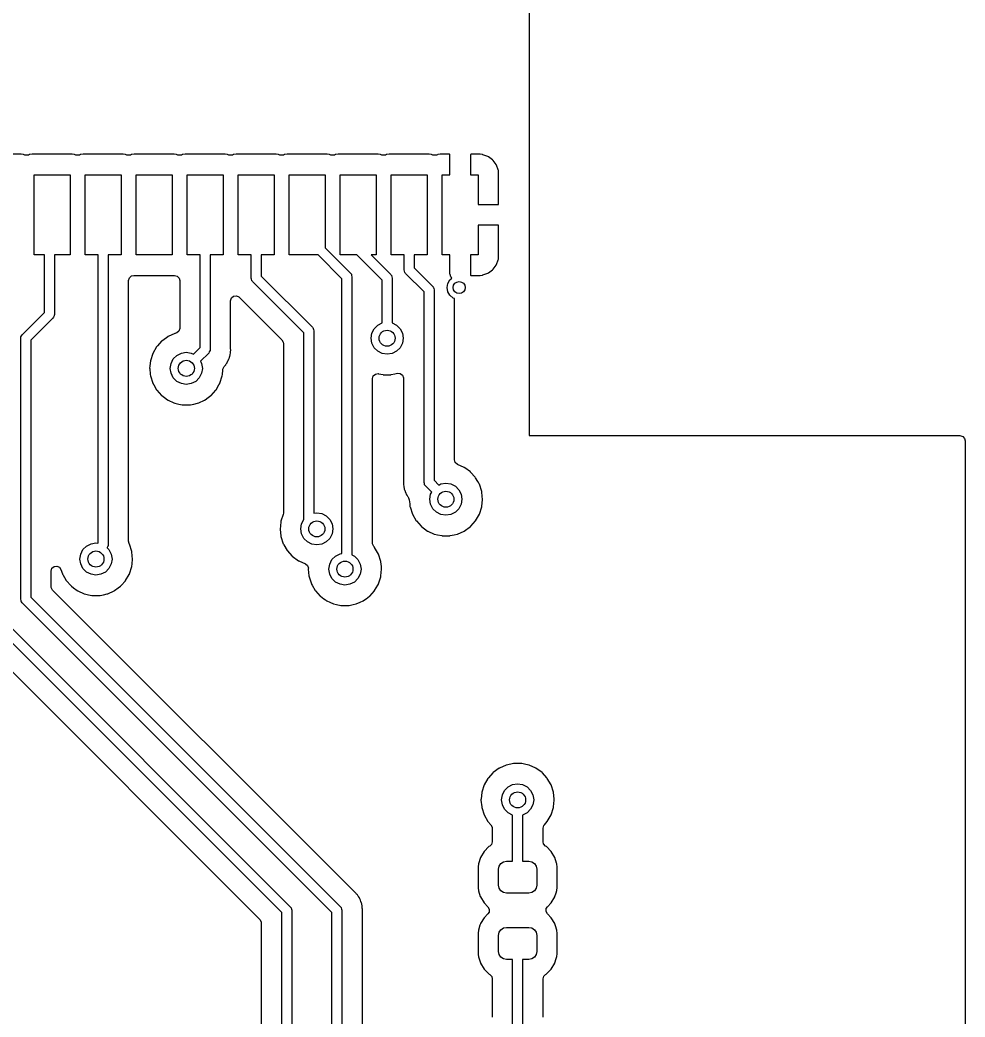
# Model space of a CAD drawing. Extents: x 1.82 to 8.48, y -4.98 to -0.82.
# Drawn here: x 7.553 to 8.48, y -4.061 to -3.084 of the extents above; entities that cross this region are included whole.
import ezdxf

# ---------------------------------------------------------------- set-up
doc = ezdxf.new("R2010")
doc.units = 0
doc.header["$MEASUREMENT"] = 0
doc.layers.add('BLACK', color=7, linetype='CONTINUOUS')

msp = doc.modelspace()

# ---------------------------------------------------------------- linework, layer by layer
at = {"layer": 'BLACK', "linetype": 'CONTINUOUS'}
for p, q in [((8.05252, -2.38882), (8.05252, -3.49118)), ((7.55461, -3.21526), (7.51539, -3.21526)), ((7.55706, -3.21552), (7.55461, -3.21526)), ((7.55826, -3.21597), (7.55706, -3.21552)), ((7.55895, -3.21618), (7.55826, -3.21597)), ((7.56174, -3.21597), (7.55895, -3.21618)), ((7.56294, -3.21552), (7.56174, -3.21597)), ((7.56539, -3.21526), (7.56294, -3.21552)), ((7.60461, -3.21526), (7.56539, -3.21526)), ((7.60706, -3.21552), (7.60461, -3.21526)), ((7.60826, -3.21597), (7.60706, -3.21552)), ((7.60895, -3.21618), (7.60826, -3.21597)), ((7.61174, -3.21597), (7.60895, -3.21618)), ((7.61294, -3.21552), (7.61174, -3.21597)), ((7.61539, -3.21526), (7.61294, -3.21552)), ((7.65461, -3.21526), (7.61539, -3.21526)), ((7.65706, -3.21552), (7.65461, -3.21526)), ((7.65826, -3.21597), (7.65706, -3.21552)), ((7.65895, -3.21618), (7.65826, -3.21597)), ((7.66174, -3.21597), (7.65895, -3.21618)), ((7.66294, -3.21552), (7.66174, -3.21597)), ((7.66539, -3.21526), (7.66294, -3.21552)), ((7.70461, -3.21526), (7.66539, -3.21526)), ((7.70706, -3.21552), (7.70461, -3.21526)), ((7.70826, -3.21597), (7.70706, -3.21552)), ((7.70895, -3.21618), (7.70826, -3.21597)), ((7.71174, -3.21597), (7.70895, -3.21618)), ((7.71294, -3.21552), (7.71174, -3.21597)), ((7.71539, -3.21526), (7.71294, -3.21552)), ((7.75461, -3.21526), (7.71539, -3.21526)), ((7.75706, -3.21552), (7.75461, -3.21526)), ((7.75826, -3.21597), (7.75706, -3.21552)), ((7.75895, -3.21618), (7.75826, -3.21597)), ((7.76174, -3.21597), (7.75895, -3.21618)), ((7.76294, -3.21552), (7.76174, -3.21597)), ((7.76539, -3.21526), (7.76294, -3.21552)), ((7.80461, -3.21526), (7.76539, -3.21526)), ((7.80706, -3.21552), (7.80461, -3.21526)), ((7.80826, -3.21597), (7.80706, -3.21552)), ((7.80895, -3.21618), (7.80826, -3.21597)), ((7.81174, -3.21597), (7.80895, -3.21618)), ((7.81294, -3.21552), (7.81174, -3.21597)), ((7.81539, -3.21526), (7.81294, -3.21552)), ((7.85461, -3.21526), (7.81539, -3.21526)), ((7.85706, -3.21552), (7.85461, -3.21526)), ((7.85826, -3.21597), (7.85706, -3.21552)), ((7.85895, -3.21618), (7.85826, -3.21597)), ((7.86174, -3.21597), (7.85895, -3.21618)), ((7.86294, -3.21552), (7.86174, -3.21597)), ((7.86539, -3.21526), (7.86294, -3.21552)), ((7.90461, -3.21526), (7.86539, -3.21526)), ((7.90706, -3.21552), (7.90461, -3.21526)), ((7.90826, -3.21597), (7.90706, -3.21552)), ((7.90895, -3.21618), (7.90826, -3.21597)), ((7.91174, -3.21597), (7.90895, -3.21618)), ((7.91294, -3.21552), (7.91174, -3.21597)), ((7.91539, -3.21526), (7.91294, -3.21552)), ((7.95461, -3.21526), (7.91539, -3.21526)), ((7.95706, -3.21552), (7.95461, -3.21526)), ((7.95829, -3.21598), (7.95706, -3.21552)), ((7.95898, -3.21619), (7.95829, -3.21598)), ((7.96177, -3.21598), (7.95898, -3.21619)), ((7.96265, -3.21565), (7.96177, -3.21598)), ((7.96325, -3.21551), (7.96265, -3.21565)), ((7.96526, -3.21529), (7.96325, -3.21551)), ((7.96552, -3.21528), (7.96526, -3.21529)), ((7.97447, -3.21528), (7.96552, -3.21528)), ((7.97477, -3.21534), (7.97447, -3.21528)), ((7.97482, -3.21539), (7.97477, -3.21534)), ((7.975, -3.21599), (7.97482, -3.21539)), ((7.975, -3.23528), (7.975, -3.21599)), ((7.99507, -3.21551), (7.995, -3.21581)), ((7.995, -3.21581), (7.995, -3.23528)), ((7.99511, -3.21545), (7.99507, -3.21551)), ((7.99571, -3.21528), (7.99511, -3.21545)), ((8.00448, -3.21528), (7.99571, -3.21528)), ((8.00474, -3.21529), (8.00448, -3.21528)), ((8.00675, -3.21551), (8.00474, -3.21529)), ((8.00735, -3.21565), (8.00675, -3.21551)), ((8.01209, -3.21743), (8.00735, -3.21565)), ((8.0127, -3.21776), (8.01209, -3.21743)), ((8.01672, -3.22078), (8.0127, -3.21776)), ((8.01722, -3.22127), (8.01672, -3.22078)), ((8.02023, -3.22529), (8.01722, -3.22127)), ((8.02056, -3.2259), (8.02023, -3.22529)), ((8.02234, -3.23065), (8.02056, -3.2259)), ((7.56728, -3.31402), (7.56728, -3.23528)), ((7.56728, -3.23528), (7.60272, -3.23528)), ((7.60272, -3.23528), (7.60272, -3.31402)), ((7.61728, -3.31402), (7.61728, -3.23528)), ((7.61728, -3.23528), (7.65272, -3.23528)), ((7.65272, -3.23528), (7.65272, -3.31402)), ((7.66728, -3.31402), (7.66728, -3.23528)), ((7.66728, -3.23528), (7.70272, -3.23528)), ((7.70272, -3.23528), (7.70272, -3.31402)), ((7.71728, -3.31402), (7.71728, -3.23528)), ((7.71728, -3.23528), (7.75272, -3.23528)), ((7.75272, -3.23528), (7.75272, -3.31402)), ((7.76728, -3.31402), (7.76728, -3.23528)), ((7.76728, -3.23528), (7.80272, -3.23528)), ((7.80272, -3.23528), (7.80272, -3.31402)), ((7.81728, -3.31402), (7.81728, -3.23528)), ((7.81728, -3.23528), (7.85272, -3.23528)), ((7.85272, -3.23528), (7.85272, -3.30706)), ((7.86728, -3.31402), (7.86728, -3.23528)), ((7.86728, -3.23528), (7.90272, -3.23528)), ((7.90272, -3.23528), (7.90272, -3.31402)), ((7.91728, -3.31402), (7.91728, -3.23528)), ((7.91728, -3.23528), (7.95272, -3.23528)), ((7.95272, -3.23528), (7.95272, -3.31402)), ((7.96728, -3.31402), (7.96728, -3.23528)), ((7.96728, -3.23528), (7.975, -3.23528)), ((7.995, -3.23528), (8.00272, -3.23528)), ((8.00272, -3.23528), (8.00272, -3.26465)), ((8.02248, -3.23125), (8.02234, -3.23065)), ((8.0227, -3.23325), (8.02248, -3.23125)), ((8.02272, -3.23352), (8.0227, -3.23325)), ((8.02272, -3.26411), (8.02272, -3.23352)), ((8.00272, -3.26465), (8.022, -3.26465)), ((8.022, -3.26465), (8.0226, -3.26447)), ((8.0226, -3.26447), (8.02265, -3.26441)), ((8.02265, -3.26441), (8.02272, -3.26411)), ((8.02218, -3.28465), (8.00272, -3.28465)), ((8.00272, -3.28465), (8.00272, -3.31402)), ((8.02249, -3.28471), (8.02218, -3.28465)), ((8.02254, -3.28476), (8.02249, -3.28471)), ((8.02272, -3.28536), (8.02254, -3.28476)), ((8.02272, -3.31577), (8.02272, -3.28536)), ((7.57736, -3.31402), (7.56728, -3.31402)), ((7.57736, -3.3704), (7.57736, -3.31402)), ((7.60272, -3.31402), (7.5872, -3.31402)), ((7.5872, -3.31402), (7.5872, -3.37244)), ((7.63008, -3.31402), (7.61728, -3.31402)), ((7.63008, -3.59631), (7.63008, -3.31402)), ((7.65272, -3.31402), (7.63992, -3.31402)), ((7.63992, -3.31402), (7.63992, -3.59835)), ((7.70272, -3.31402), (7.66728, -3.31402)), ((7.73008, -3.31402), (7.71728, -3.31402)), ((7.73008, -3.40469), (7.73008, -3.31402)), ((7.75272, -3.31402), (7.73992, -3.31402)), ((7.73992, -3.31402), (7.73992, -3.40673)), ((7.78008, -3.31402), (7.76728, -3.31402)), ((7.78008, -3.33671), (7.78008, -3.31402)), ((7.80272, -3.31402), (7.78992, -3.31402)), ((7.78992, -3.31402), (7.78992, -3.33467)), ((7.84576, -3.31402), (7.81728, -3.31402)), ((7.86909, -3.33735), (7.84576, -3.31402)), ((7.85272, -3.30706), (7.8775, -3.33184)), ((7.88383, -3.31402), (7.86728, -3.31402)), ((7.90846, -3.33865), (7.88383, -3.31402)), ((7.90272, -3.31402), (7.89775, -3.31402)), ((7.89775, -3.31402), (7.91687, -3.33313)), ((7.93008, -3.31402), (7.91728, -3.31402)), ((7.93008, -3.3287), (7.93008, -3.31402)), ((7.95272, -3.31402), (7.93992, -3.31402)), ((7.93992, -3.31402), (7.93992, -3.32666)), ((7.975, -3.31402), (7.96728, -3.31402)), ((7.975, -3.33238), (7.975, -3.31402)), ((8.00272, -3.31402), (7.995, -3.31402)), ((7.995, -3.31402), (7.995, -3.3333)), ((8.01722, -3.32802), (8.02023, -3.324)), ((8.02023, -3.324), (8.02056, -3.32339)), ((8.02056, -3.32339), (8.02234, -3.31865)), ((8.02234, -3.31865), (8.02248, -3.31805)), ((8.02248, -3.31805), (8.0227, -3.31604)), ((8.0227, -3.31604), (8.02272, -3.31577)), ((7.66073, -3.33629), (7.66284, -3.33446)), ((7.66284, -3.33446), (7.66517, -3.33402)), ((7.66517, -3.33402), (7.66526, -3.33402)), ((7.66526, -3.33402), (7.66539, -3.33404)), ((7.66539, -3.33404), (7.70461, -3.33404)), ((7.70461, -3.33404), (7.70474, -3.33402)), ((7.70474, -3.33402), (7.70483, -3.33402)), ((7.70483, -3.33402), (7.70755, -3.33466)), ((7.8775, -3.33184), (7.87802, -3.33254)), ((7.87802, -3.33254), (7.87816, -3.33266)), ((7.87816, -3.33266), (7.87819, -3.33276)), ((7.87819, -3.33276), (7.87834, -3.33297)), ((7.87834, -3.33297), (7.8786, -3.33415)), ((7.8786, -3.33415), (7.87894, -3.33531)), ((7.91687, -3.33313), (7.91739, -3.33384)), ((7.91739, -3.33384), (7.91753, -3.33396)), ((7.91753, -3.33396), (7.91756, -3.33406)), ((7.91756, -3.33406), (7.91771, -3.33427)), ((7.91771, -3.33427), (7.91797, -3.33545)), ((7.93042, -3.32986), (7.93008, -3.3287)), ((7.93068, -3.33105), (7.93042, -3.32986)), ((7.93083, -3.33125), (7.93068, -3.33105)), ((7.93086, -3.33136), (7.93083, -3.33125)), ((7.931, -3.33148), (7.93086, -3.33136)), ((7.93152, -3.33218), (7.931, -3.33148)), ((7.94957, -3.35023), (7.93152, -3.33218)), ((7.93992, -3.32666), (7.95797, -3.34471)), ((7.9753, -3.3333), (7.975, -3.33238)), ((7.97595, -3.33529), (7.9753, -3.3333)), ((7.995, -3.3333), (7.99518, -3.3339)), ((7.99518, -3.3339), (7.99523, -3.33395)), ((7.99523, -3.33395), (7.99553, -3.33402)), ((7.99553, -3.33402), (8.00448, -3.33402)), ((8.00448, -3.33402), (8.00474, -3.334)), ((8.00474, -3.334), (8.00675, -3.33378)), ((8.00675, -3.33378), (8.00735, -3.33364)), ((8.00735, -3.33364), (8.01209, -3.33186)), ((8.01209, -3.33186), (8.0127, -3.33153)), ((8.0127, -3.33153), (8.01672, -3.32852)), ((8.01672, -3.32852), (8.01722, -3.32802)), ((7.65994, -3.33897), (7.66073, -3.33629)), ((7.65994, -3.59475), (7.65994, -3.33897)), ((7.70755, -3.33466), (7.70949, -3.33667)), ((7.70949, -3.33667), (7.71006, -3.33897)), ((7.71006, -3.33897), (7.71006, -3.38599)), ((7.78042, -3.33787), (7.78008, -3.33671)), ((7.78068, -3.33905), (7.78042, -3.33787)), ((7.78083, -3.33926), (7.78068, -3.33905)), ((7.78086, -3.33936), (7.78083, -3.33926)), ((7.781, -3.33948), (7.78086, -3.33936)), ((7.78152, -3.34019), (7.781, -3.33948)), ((7.83171, -3.39038), (7.78152, -3.34019)), ((7.78992, -3.33467), (7.84011, -3.38486)), ((7.86909, -3.60677), (7.86909, -3.33735)), ((7.87894, -3.33531), (7.87894, -3.60809)), ((7.90846, -3.38072), (7.90846, -3.33865)), ((7.91797, -3.33545), (7.91831, -3.33661)), ((7.91831, -3.33661), (7.91831, -3.38072)), ((7.97219, -3.346), (7.9729, -3.34196)), ((7.9729, -3.34196), (7.97495, -3.33841)), ((7.97495, -3.33841), (7.97682, -3.33684)), ((7.97652, -3.33608), (7.97595, -3.33529)), ((7.97663, -3.33637), (7.97652, -3.33608)), ((7.97681, -3.33682), (7.97663, -3.33637)), ((7.97663, -3.33637), (7.97663, -3.33637)), ((7.97682, -3.33684), (7.97681, -3.33682)), ((7.76284, -3.35438), (7.76561, -3.35398)), ((7.76561, -3.35398), (7.76815, -3.35515)), ((7.94957, -3.53704), (7.94957, -3.35023)), ((7.95797, -3.34471), (7.95849, -3.34541)), ((7.95849, -3.34541), (7.95863, -3.34553)), ((7.95863, -3.34553), (7.95866, -3.34564)), ((7.95866, -3.34564), (7.95881, -3.34584)), ((7.95881, -3.34584), (7.95907, -3.34703)), ((7.95907, -3.34703), (7.95941, -3.34819)), ((7.95941, -3.34819), (7.95941, -3.535)), ((7.9729, -3.35004), (7.97219, -3.346)), ((7.97495, -3.35359), (7.9729, -3.35004)), ((7.97809, -3.35623), (7.97495, -3.35359)), ((7.75994, -3.35889), (7.76073, -3.35621)), ((7.75994, -3.40532), (7.75994, -3.35889)), ((7.76073, -3.35621), (7.76284, -3.35438)), ((7.76815, -3.35515), (7.76841, -3.35539)), ((7.76841, -3.35539), (7.81024, -3.39722)), ((7.97943, -3.35671), (7.97809, -3.35623)), ((7.97943, -3.51494), (7.97943, -3.35671)), ((7.55558, -3.39219), (7.57736, -3.3704)), ((7.58704, -3.37359), (7.587, -3.37384)), ((7.58709, -3.37349), (7.58704, -3.37359)), ((7.5872, -3.37244), (7.58708, -3.37331)), ((7.58708, -3.37331), (7.58709, -3.37349)), ((7.58576, -3.37592), (7.56398, -3.39771)), ((7.58634, -3.37486), (7.58576, -3.37592)), ((7.587, -3.37384), (7.58634, -3.37486)), ((7.90065, -3.38641), (7.90413, -3.38293)), ((7.90413, -3.38293), (7.90846, -3.38072)), ((7.91831, -3.38072), (7.92264, -3.38293)), ((7.92264, -3.38293), (7.92613, -3.38641)), ((7.55434, -3.39427), (7.55499, -3.39325)), ((7.55499, -3.39325), (7.55558, -3.39219)), ((7.70518, -3.3911), (7.69879, -3.39394)), ((7.70542, -3.39099), (7.70518, -3.3911)), ((7.70518, -3.3911), (7.70518, -3.3911)), ((7.70568, -3.39094), (7.70542, -3.39099)), ((7.70613, -3.39084), (7.70568, -3.39094)), ((7.70568, -3.39094), (7.70568, -3.39094)), ((7.70716, -3.3905), (7.70613, -3.39084)), ((7.70927, -3.38867), (7.70716, -3.3905)), ((7.71006, -3.38599), (7.70927, -3.38867)), ((7.83171, -3.57349), (7.83171, -3.39038)), ((7.84011, -3.38486), (7.84064, -3.38556)), ((7.84064, -3.38556), (7.84077, -3.38568)), ((7.84077, -3.38568), (7.84081, -3.38579)), ((7.84081, -3.38579), (7.84096, -3.38599)), ((7.84096, -3.38599), (7.84121, -3.38718)), ((7.84121, -3.38718), (7.84155, -3.38834)), ((7.84155, -3.38834), (7.84155, -3.56739)), ((7.89764, -3.39567), (7.89841, -3.3908)), ((7.89841, -3.3908), (7.90065, -3.38641)), ((7.92613, -3.38641), (7.92836, -3.3908)), ((7.92836, -3.3908), (7.92913, -3.39567)), ((7.55413, -3.39567), (7.55426, -3.3948)), ((7.55413, -3.65157), (7.55413, -3.39567)), ((7.55425, -3.39462), (7.5543, -3.39452)), ((7.55426, -3.3948), (7.55425, -3.39462)), ((7.5543, -3.39452), (7.55434, -3.39427)), ((7.56398, -3.39771), (7.56398, -3.64954)), ((7.6923, -3.39866), (7.68826, -3.40315)), ((7.69247, -3.39847), (7.6923, -3.39866)), ((7.6923, -3.39866), (7.6923, -3.39866)), ((7.69698, -3.39519), (7.69247, -3.39847)), ((7.69834, -3.3942), (7.69698, -3.39519)), ((7.69855, -3.39405), (7.69834, -3.3942)), ((7.69834, -3.3942), (7.69834, -3.3942)), ((7.69879, -3.39394), (7.69855, -3.39405)), ((7.69879, -3.39394), (7.69879, -3.39394)), ((7.81024, -3.39722), (7.81158, -3.39967)), ((7.81158, -3.39967), (7.81169, -3.40072)), ((7.81169, -3.40072), (7.81169, -3.56708)), ((7.89841, -3.40054), (7.89764, -3.39567)), ((7.90065, -3.40493), (7.89841, -3.40054)), ((7.92836, -3.40054), (7.92613, -3.40493)), ((7.92913, -3.39567), (7.92836, -3.40054)), ((7.68368, -3.41057), (7.68136, -3.41772)), ((7.68744, -3.40406), (7.68368, -3.41057)), ((7.68826, -3.40315), (7.68744, -3.40406)), ((7.70379, -3.41594), (7.70728, -3.41246)), ((7.70728, -3.41246), (7.71167, -3.41022)), ((7.71167, -3.41022), (7.71654, -3.40945)), ((7.71654, -3.40945), (7.7214, -3.41022)), ((7.7214, -3.41022), (7.72349, -3.41128)), ((7.72349, -3.41128), (7.73008, -3.40469)), ((7.73848, -3.41021), (7.73045, -3.41824)), ((7.73906, -3.40915), (7.73848, -3.41021)), ((7.73972, -3.40813), (7.73906, -3.40915)), ((7.73976, -3.40788), (7.73972, -3.40813)), ((7.73981, -3.40778), (7.73976, -3.40788)), ((7.73992, -3.40673), (7.7398, -3.4076)), ((7.7398, -3.4076), (7.73981, -3.40778)), ((7.75919, -3.41344), (7.75941, -3.41203)), ((7.75941, -3.41203), (7.75951, -3.41157)), ((7.75951, -3.41157), (7.75986, -3.41019)), ((7.75986, -3.41019), (7.75994, -3.40988)), ((7.75986, -3.41019), (7.75986, -3.41019)), ((7.75996, -3.40579), (7.75994, -3.40532)), ((7.75994, -3.40909), (7.76, -3.40831)), ((7.75994, -3.40988), (7.75994, -3.40909)), ((7.76013, -3.40752), (7.75996, -3.40579)), ((7.76, -3.40831), (7.76008, -3.40783)), ((7.76008, -3.40783), (7.76013, -3.40752)), ((7.90413, -3.40841), (7.90065, -3.40493)), ((7.90852, -3.41065), (7.90413, -3.40841)), ((7.91339, -3.41142), (7.90852, -3.41065)), ((7.91825, -3.41065), (7.91339, -3.41142)), ((7.92264, -3.40841), (7.91825, -3.41065)), ((7.92613, -3.40493), (7.92264, -3.40841)), ((7.68133, -3.41798), (7.68083, -3.4227)), ((7.68136, -3.41772), (7.68133, -3.41798)), ((7.68133, -3.41798), (7.68133, -3.41798)), ((7.70079, -3.4252), (7.70156, -3.42033)), ((7.70156, -3.42033), (7.70379, -3.41594)), ((7.73045, -3.41824), (7.73151, -3.42033)), ((7.73151, -3.42033), (7.73228, -3.4252)), ((7.75415, -3.42278), (7.75512, -3.42174)), ((7.75512, -3.42174), (7.75534, -3.42151)), ((7.75534, -3.42151), (7.75572, -3.42081)), ((7.75572, -3.42081), (7.75615, -3.42016)), ((7.75615, -3.42016), (7.75645, -3.41978)), ((7.75645, -3.41978), (7.75664, -3.41953)), ((7.75664, -3.41953), (7.75733, -3.41793)), ((7.75733, -3.41793), (7.75753, -3.41751)), ((7.75753, -3.41751), (7.75837, -3.41599)), ((7.75837, -3.41599), (7.75845, -3.41568)), ((7.75845, -3.41568), (7.75857, -3.41521)), ((7.75845, -3.41568), (7.75845, -3.41568)), ((7.75857, -3.41521), (7.75882, -3.41448)), ((7.75882, -3.41448), (7.75902, -3.41403)), ((7.75902, -3.41403), (7.75914, -3.41375)), ((7.75914, -3.41375), (7.75919, -3.41344)), ((7.75919, -3.41344), (7.75919, -3.41344)), ((7.68083, -3.4227), (7.68057, -3.4252)), ((7.68057, -3.4252), (7.6806, -3.42546)), ((7.6806, -3.42546), (7.68122, -3.43138)), ((7.68122, -3.43138), (7.68136, -3.43267)), ((7.70156, -3.43006), (7.70079, -3.4252)), ((7.70379, -3.43445), (7.70156, -3.43006)), ((7.73151, -3.43006), (7.72928, -3.43445)), ((7.73228, -3.4252), (7.73151, -3.43006)), ((7.75171, -3.43267), (7.75185, -3.43138)), ((7.75185, -3.43138), (7.75231, -3.42699)), ((7.75231, -3.42699), (7.7524, -3.42616)), ((7.7524, -3.42616), (7.75361, -3.4234)), ((7.75361, -3.4234), (7.75364, -3.42337)), ((7.75364, -3.42337), (7.75375, -3.42326)), ((7.75375, -3.42326), (7.75384, -3.42313)), ((7.75384, -3.42313), (7.75415, -3.42278)), ((7.89974, -3.43261), (7.90186, -3.43078)), ((7.90186, -3.43078), (7.90462, -3.43038)), ((7.90462, -3.43038), (7.90495, -3.43044)), ((7.90495, -3.43044), (7.90937, -3.43138)), ((7.90937, -3.43138), (7.90937, -3.43138)), ((7.90937, -3.43138), (7.90963, -3.43144)), ((7.90963, -3.43144), (7.91715, -3.43144)), ((7.91715, -3.43144), (7.9174, -3.43138)), ((7.9174, -3.43138), (7.92092, -3.43063)), ((7.9174, -3.43138), (7.9174, -3.43138)), ((7.92092, -3.43063), (7.92356, -3.43007)), ((7.92356, -3.43007), (7.92634, -3.43029)), ((7.92634, -3.43029), (7.92857, -3.43197)), ((7.92857, -3.43197), (7.92954, -3.4346)), ((7.68136, -3.43267), (7.68368, -3.43983)), ((7.68368, -3.43983), (7.68381, -3.44005)), ((7.68381, -3.44005), (7.68381, -3.44005)), ((7.68381, -3.44005), (7.68454, -3.44132)), ((7.68454, -3.44132), (7.68744, -3.44634)), ((7.70728, -3.43794), (7.70379, -3.43445)), ((7.71167, -3.44017), (7.70728, -3.43794)), ((7.71654, -3.44094), (7.71167, -3.44017)), ((7.7214, -3.44017), (7.71654, -3.44094)), ((7.72579, -3.43794), (7.7214, -3.44017)), ((7.72928, -3.43445), (7.72579, -3.43794)), ((7.74563, -3.44634), (7.74853, -3.44132)), ((7.74853, -3.44132), (7.74926, -3.44005)), ((7.74926, -3.44005), (7.74939, -3.43983)), ((7.74926, -3.44005), (7.74926, -3.44005)), ((7.74939, -3.43983), (7.75171, -3.43267)), ((7.89896, -3.43529), (7.89974, -3.43261)), ((7.89896, -3.59655), (7.89896, -3.43529)), ((7.92954, -3.4346), (7.92955, -3.43493)), ((7.92955, -3.43493), (7.92955, -3.53394)), ((7.68744, -3.44634), (7.68761, -3.44653)), ((7.68761, -3.44653), (7.68761, -3.44653)), ((7.68761, -3.44653), (7.6923, -3.45173)), ((7.6923, -3.45173), (7.69247, -3.45192)), ((7.69247, -3.45192), (7.69522, -3.45392)), ((7.73785, -3.45392), (7.7406, -3.45192)), ((7.7406, -3.45192), (7.74077, -3.45173)), ((7.74077, -3.45173), (7.74546, -3.44653)), ((7.74546, -3.44653), (7.74563, -3.44634)), ((7.74546, -3.44653), (7.74546, -3.44653)), ((7.69522, -3.45392), (7.69821, -3.45609)), ((7.69821, -3.45609), (7.69855, -3.45634)), ((7.69855, -3.45634), (7.69879, -3.45645)), ((7.69879, -3.45645), (7.69879, -3.45645)), ((7.69879, -3.45645), (7.70438, -3.45894)), ((7.70438, -3.45894), (7.70542, -3.4594)), ((7.70542, -3.4594), (7.7091, -3.46018)), ((7.7091, -3.46018), (7.71252, -3.46091)), ((7.71252, -3.46091), (7.71252, -3.46091)), ((7.71252, -3.46091), (7.71278, -3.46096)), ((7.71278, -3.46096), (7.72029, -3.46096)), ((7.72029, -3.46096), (7.72055, -3.46091)), ((7.72055, -3.46091), (7.72397, -3.46018)), ((7.72055, -3.46091), (7.72055, -3.46091)), ((7.72397, -3.46018), (7.72765, -3.4594)), ((7.72765, -3.4594), (7.72869, -3.45894)), ((7.72869, -3.45894), (7.73428, -3.45645)), ((7.73428, -3.45645), (7.73452, -3.45634)), ((7.73428, -3.45645), (7.73428, -3.45645)), ((7.73452, -3.45634), (7.73486, -3.45609)), ((7.73486, -3.45609), (7.73785, -3.45392)), ((7.81004, -3.95873), (7.33152, -3.48021)), ((7.33992, -3.47469), (7.81844, -3.95321)), ((7.31836, -3.49537), (7.78857, -3.96557)), ((8.05252, -3.49118), (8.47502, -3.49118)), ((8.47502, -3.49118), (8.4777, -3.49197)), ((8.4777, -3.49197), (8.47953, -3.49408)), ((8.47953, -3.49408), (8.47998, -3.49614)), ((8.47998, -3.49614), (8.47998, -4.97502)), ((7.98024, -3.51766), (7.97943, -3.51494)), ((7.98237, -3.51947), (7.98024, -3.51766)), ((7.98877, -3.52232), (7.98237, -3.51947)), ((7.98901, -3.52243), (7.98877, -3.52232)), ((7.98877, -3.52232), (7.98877, -3.52232)), ((7.98922, -3.52258), (7.98901, -3.52243)), ((7.98959, -3.52285), (7.98922, -3.52258)), ((7.98922, -3.52258), (7.98922, -3.52258)), ((7.99509, -3.52685), (7.98959, -3.52285)), ((7.99526, -3.52704), (7.99509, -3.52685)), ((7.99973, -3.532), (7.99526, -3.52704)), ((7.99526, -3.52704), (7.99526, -3.52704)), ((7.92953, -3.53438), (7.92946, -3.53467)), ((7.92946, -3.53467), (7.92947, -3.53498)), ((7.92947, -3.53498), (7.92947, -3.53498)), ((7.92947, -3.53498), (7.92954, -3.53735)), ((7.92955, -3.53394), (7.92953, -3.53438)), ((7.92954, -3.53735), (7.92955, -3.53751)), ((7.92955, -3.53751), (7.92955, -3.53861)), ((7.92955, -3.53861), (7.92957, -3.53876)), ((7.92957, -3.53876), (7.92957, -3.53876)), ((7.92957, -3.53876), (7.92957, -3.53877)), ((7.92957, -3.53877), (7.9296, -3.53923)), ((7.9296, -3.53923), (7.92966, -3.54097)), ((7.94991, -3.5382), (7.94957, -3.53704)), ((7.95016, -3.53939), (7.94991, -3.5382)), ((7.95032, -3.53959), (7.95016, -3.53939)), ((7.95035, -3.5397), (7.95032, -3.53959)), ((7.95048, -3.53982), (7.95035, -3.5397)), ((7.95101, -3.54052), (7.95048, -3.53982)), ((7.95941, -3.535), (7.96407, -3.53966)), ((7.96407, -3.53966), (7.96616, -3.5386)), ((7.96616, -3.5386), (7.97102, -3.53783)), ((7.97102, -3.53783), (7.97589, -3.5386)), ((7.97589, -3.5386), (7.98028, -3.54083)), ((8.00012, -3.53243), (7.99973, -3.532)), ((8.00225, -3.53612), (8.00012, -3.53243)), ((8.00368, -3.53861), (8.00225, -3.53612)), ((8.00388, -3.53895), (8.00368, -3.53861)), ((8.0062, -3.5461), (8.00388, -3.53895)), ((7.92966, -3.54097), (7.92987, -3.54171)), ((7.92987, -3.54171), (7.92988, -3.54174)), ((7.92988, -3.54174), (7.93004, -3.5425)), ((7.93004, -3.5425), (7.93014, -3.54329)), ((7.93014, -3.54329), (7.93025, -3.54358)), ((7.93025, -3.54358), (7.93025, -3.54358)), ((7.93025, -3.54358), (7.93078, -3.54491)), ((7.93078, -3.54491), (7.93093, -3.54535)), ((7.93093, -3.54535), (7.93115, -3.5461)), ((7.93115, -3.5461), (7.93142, -3.54702)), ((7.93142, -3.54702), (7.93158, -3.54729)), ((7.93158, -3.54729), (7.93158, -3.54729)), ((7.93158, -3.54729), (7.93182, -3.54771)), ((7.93182, -3.54771), (7.93216, -3.54841)), ((7.93216, -3.54841), (7.93246, -3.54915)), ((7.93246, -3.54915), (7.93264, -3.5494)), ((7.93264, -3.5494), (7.93264, -3.5494)), ((7.93264, -3.5494), (7.93348, -3.55056)), ((7.95711, -3.54662), (7.95101, -3.54052)), ((7.95528, -3.55357), (7.95605, -3.54871)), ((7.95605, -3.54871), (7.95711, -3.54662)), ((7.98028, -3.54083), (7.98376, -3.54432)), ((7.98376, -3.54432), (7.986, -3.54871)), ((7.986, -3.54871), (7.98677, -3.55357)), ((8.00623, -3.54635), (8.0062, -3.5461)), ((8.00671, -3.55095), (8.00623, -3.54635)), ((8.00623, -3.54635), (8.00623, -3.54635)), ((7.93348, -3.55056), (7.93374, -3.55095)), ((7.93374, -3.55095), (7.93446, -3.55217)), ((7.93446, -3.55217), (7.93512, -3.55417)), ((7.93512, -3.55417), (7.93555, -3.55821)), ((7.93555, -3.55821), (7.9358, -3.5606)), ((7.95605, -3.55844), (7.95528, -3.55357)), ((7.95828, -3.56283), (7.95605, -3.55844)), ((7.986, -3.55844), (7.98376, -3.56283)), ((7.98677, -3.55357), (7.986, -3.55844)), ((8.00625, -3.5606), (8.00696, -3.55383)), ((8.00699, -3.55357), (8.00671, -3.55095)), ((8.00696, -3.55383), (8.00699, -3.55357)), ((7.81145, -3.56861), (7.80931, -3.5752)), ((7.81169, -3.56708), (7.81145, -3.56861)), ((7.84155, -3.56739), (7.84449, -3.56693)), ((7.84449, -3.56693), (7.84935, -3.5677)), ((7.84935, -3.5677), (7.85374, -3.56994)), ((7.9358, -3.5606), (7.93584, -3.56105)), ((7.93584, -3.56105), (7.93817, -3.5682)), ((7.93817, -3.5682), (7.94193, -3.57471)), ((7.96177, -3.56631), (7.95828, -3.56283)), ((7.96616, -3.56855), (7.96177, -3.56631)), ((7.97102, -3.56932), (7.96616, -3.56855)), ((7.97589, -3.56855), (7.97102, -3.56932)), ((7.98028, -3.56631), (7.97589, -3.56855)), ((7.98376, -3.56283), (7.98028, -3.56631)), ((8.00012, -3.57471), (8.00388, -3.5682)), ((8.00388, -3.5682), (8.0062, -3.56105)), ((8.0062, -3.56105), (8.00625, -3.5606)), ((7.80928, -3.57546), (7.80879, -3.58011)), ((7.80931, -3.5752), (7.80928, -3.57546)), ((7.80928, -3.57546), (7.80928, -3.57546)), ((7.82874, -3.58268), (7.82951, -3.57781)), ((7.82951, -3.57781), (7.83171, -3.57349)), ((7.85374, -3.56994), (7.85723, -3.57342)), ((7.85723, -3.57342), (7.85947, -3.57781)), ((7.85947, -3.57781), (7.86024, -3.58268)), ((7.94193, -3.57471), (7.9421, -3.57491)), ((7.9421, -3.57491), (7.9421, -3.57491)), ((7.9421, -3.57491), (7.94674, -3.58005)), ((7.99531, -3.58005), (7.99995, -3.57491)), ((7.99995, -3.57491), (8.00012, -3.57471)), ((7.99995, -3.57491), (7.99995, -3.57491)), ((7.80879, -3.58011), (7.80852, -3.58268)), ((7.80852, -3.58268), (7.80855, -3.58294)), ((7.80855, -3.58294), (7.80927, -3.58978)), ((7.82951, -3.58754), (7.82874, -3.58268)), ((7.83175, -3.59193), (7.82951, -3.58754)), ((7.85947, -3.58754), (7.85723, -3.59193)), ((7.86024, -3.58268), (7.85947, -3.58754)), ((7.94674, -3.58005), (7.94696, -3.5803)), ((7.94696, -3.5803), (7.95304, -3.58472)), ((7.95304, -3.58472), (7.95328, -3.58483)), ((7.95328, -3.58483), (7.95328, -3.58483)), ((7.95328, -3.58483), (7.95967, -3.58767)), ((7.95967, -3.58767), (7.95991, -3.58778)), ((7.95991, -3.58778), (7.96276, -3.58838)), ((7.96276, -3.58838), (7.96701, -3.58929)), ((7.97504, -3.58929), (7.97928, -3.58838)), ((7.97928, -3.58838), (7.98214, -3.58778)), ((7.98214, -3.58778), (7.98237, -3.58767)), ((7.98237, -3.58767), (7.98877, -3.58483)), ((7.98877, -3.58483), (7.98901, -3.58472)), ((7.98877, -3.58483), (7.98877, -3.58483)), ((7.98901, -3.58472), (7.99509, -3.5803)), ((7.99509, -3.5803), (7.99531, -3.58005)), ((7.6187, -3.59946), (7.62309, -3.59723)), ((7.62309, -3.59723), (7.62795, -3.59646)), ((7.62795, -3.59646), (7.62966, -3.59673)), ((7.62966, -3.59673), (7.63008, -3.59631)), ((7.63992, -3.59835), (7.6398, -3.59921)), ((7.66058, -3.59711), (7.65994, -3.59475)), ((7.66058, -3.59713), (7.66057, -3.59711)), ((7.66057, -3.59711), (7.66058, -3.59711)), ((7.66061, -3.59723), (7.66058, -3.59713)), ((7.66081, -3.59758), (7.66061, -3.59723)), ((7.66313, -3.60473), (7.66081, -3.59758)), ((7.80927, -3.58978), (7.80931, -3.59015)), ((7.80931, -3.59015), (7.81163, -3.59731)), ((7.81163, -3.59731), (7.81176, -3.59753)), ((7.81176, -3.59753), (7.81176, -3.59753)), ((7.81176, -3.59753), (7.81215, -3.59821)), ((7.81215, -3.59821), (7.81539, -3.60382)), ((7.83523, -3.59542), (7.83175, -3.59193)), ((7.83962, -3.59765), (7.83523, -3.59542)), ((7.84449, -3.59843), (7.83962, -3.59765)), ((7.84935, -3.59765), (7.84449, -3.59843)), ((7.85374, -3.59542), (7.84935, -3.59765)), ((7.85723, -3.59193), (7.85374, -3.59542)), ((7.89902, -3.59735), (7.89896, -3.59655)), ((7.90023, -3.59987), (7.89902, -3.59735)), ((7.96701, -3.58929), (7.96701, -3.58929)), ((7.96701, -3.58929), (7.96726, -3.58934)), ((7.96726, -3.58934), (7.97478, -3.58934)), ((7.97478, -3.58934), (7.97504, -3.58929)), ((7.97504, -3.58929), (7.97504, -3.58929)), ((7.6122, -3.6122), (7.61298, -3.60734)), ((7.61298, -3.60734), (7.61521, -3.60295)), ((7.61521, -3.60295), (7.6187, -3.59946)), ((7.63906, -3.60076), (7.63887, -3.60112)), ((7.63887, -3.60112), (7.64069, -3.60295)), ((7.63972, -3.59974), (7.63906, -3.60076)), ((7.63976, -3.59949), (7.63972, -3.59974)), ((7.63981, -3.59939), (7.63976, -3.59949)), ((7.6398, -3.59921), (7.63981, -3.59939)), ((7.64069, -3.60295), (7.64293, -3.60734)), ((7.64293, -3.60734), (7.6437, -3.6122)), ((7.66316, -3.60499), (7.66313, -3.60473)), ((7.6636, -3.60923), (7.66316, -3.60499)), ((7.66316, -3.60499), (7.66316, -3.60499)), ((7.81539, -3.60382), (7.81557, -3.60401)), ((7.81557, -3.60401), (7.81557, -3.60401)), ((7.81557, -3.60401), (7.82001, -3.60894)), ((7.86281, -3.60931), (7.8672, -3.60707)), ((7.8672, -3.60707), (7.86909, -3.60677)), ((7.87894, -3.60809), (7.88132, -3.60931)), ((7.90095, -3.60068), (7.90023, -3.59987)), ((7.90116, -3.60091), (7.90095, -3.60068)), ((7.90492, -3.60742), (7.90116, -3.60091)), ((7.90725, -3.61457), (7.90492, -3.60742)), ((7.61298, -3.61707), (7.6122, -3.6122)), ((7.61521, -3.62146), (7.61298, -3.61707)), ((7.64293, -3.61707), (7.64069, -3.62146)), ((7.6437, -3.6122), (7.64293, -3.61707)), ((7.66313, -3.61968), (7.66343, -3.61688)), ((7.66343, -3.61688), (7.66389, -3.61246)), ((7.66392, -3.6122), (7.6636, -3.60923)), ((7.66389, -3.61246), (7.66392, -3.6122)), ((7.82001, -3.60894), (7.82042, -3.6094)), ((7.82042, -3.6094), (7.82651, -3.61382)), ((7.82651, -3.61382), (7.82674, -3.61393)), ((7.82674, -3.61393), (7.82674, -3.61393)), ((7.82674, -3.61393), (7.83321, -3.61681)), ((7.83321, -3.61681), (7.83534, -3.61862)), ((7.85632, -3.62205), (7.85709, -3.61718)), ((7.85709, -3.61718), (7.85933, -3.61279)), ((7.85933, -3.61279), (7.86281, -3.60931)), ((7.88132, -3.60931), (7.88481, -3.61279)), ((7.88481, -3.61279), (7.88704, -3.61718)), ((7.88704, -3.61718), (7.88781, -3.62205)), ((7.90727, -3.61483), (7.90725, -3.61457)), ((7.90776, -3.61947), (7.90727, -3.61483)), ((7.90727, -3.61483), (7.90727, -3.61483)), ((7.584, -3.62399), (7.58478, -3.6213)), ((7.584, -3.63919), (7.584, -3.62399)), ((7.58478, -3.6213), (7.5869, -3.61947)), ((7.5869, -3.61947), (7.58966, -3.61908)), ((7.58966, -3.61908), (7.59221, -3.62024)), ((7.59221, -3.62024), (7.59367, -3.62245)), ((7.59367, -3.62245), (7.5951, -3.62683)), ((7.5951, -3.62683), (7.59523, -3.62706)), ((7.59523, -3.62706), (7.59523, -3.62706)), ((7.59523, -3.62706), (7.59544, -3.62742)), ((7.59544, -3.62742), (7.59886, -3.63334)), ((7.6187, -3.62495), (7.61521, -3.62146)), ((7.62309, -3.62718), (7.6187, -3.62495)), ((7.62795, -3.62795), (7.62309, -3.62718)), ((7.63282, -3.62718), (7.62795, -3.62795)), ((7.63721, -3.62495), (7.63282, -3.62718)), ((7.64069, -3.62146), (7.63721, -3.62495)), ((7.65705, -3.63334), (7.66047, -3.62742)), ((7.66047, -3.62742), (7.66068, -3.62706)), ((7.66068, -3.62706), (7.66081, -3.62683)), ((7.66068, -3.62706), (7.66068, -3.62706)), ((7.66081, -3.62683), (7.66313, -3.61968)), ((7.83534, -3.61862), (7.83615, -3.62129)), ((7.83613, -3.62179), (7.8361, -3.62205)), ((7.8361, -3.62205), (7.83613, -3.62231)), ((7.83615, -3.62129), (7.83613, -3.62171)), ((7.83613, -3.62171), (7.83613, -3.62179)), ((7.83613, -3.62231), (7.83679, -3.6286)), ((7.85709, -3.62691), (7.85632, -3.62205)), ((7.85933, -3.6313), (7.85709, -3.62691)), ((7.88704, -3.62691), (7.88481, -3.6313)), ((7.88781, -3.62205), (7.88704, -3.62691)), ((7.90734, -3.6286), (7.908, -3.62231)), ((7.90803, -3.62205), (7.90776, -3.61947)), ((7.908, -3.62231), (7.90803, -3.62205)), ((7.59886, -3.63334), (7.59903, -3.63354)), ((7.59903, -3.63354), (7.59903, -3.63354)), ((7.59903, -3.63354), (7.60315, -3.63811)), ((7.65276, -3.63811), (7.65687, -3.63354)), ((7.65687, -3.63354), (7.65705, -3.63334)), ((7.65687, -3.63354), (7.65687, -3.63354)), ((7.83679, -3.6286), (7.83689, -3.62952)), ((7.83689, -3.62952), (7.83921, -3.63668)), ((7.83921, -3.63668), (7.83934, -3.6369)), ((7.83934, -3.6369), (7.83934, -3.6369)), ((7.83934, -3.6369), (7.8399, -3.63787)), ((7.86281, -3.63479), (7.85933, -3.6313)), ((7.8672, -3.63702), (7.86281, -3.63479)), ((7.87207, -3.6378), (7.8672, -3.63702)), ((7.87693, -3.63702), (7.87207, -3.6378)), ((7.88132, -3.63479), (7.87693, -3.63702)), ((7.88481, -3.6313), (7.88132, -3.63479)), ((7.90423, -3.63787), (7.90479, -3.6369)), ((7.90479, -3.6369), (7.90492, -3.63668)), ((7.90479, -3.6369), (7.90479, -3.6369)), ((7.90492, -3.63668), (7.90725, -3.62952)), ((7.90725, -3.62952), (7.90734, -3.6286)), ((7.58411, -3.64024), (7.584, -3.63919)), ((7.58545, -3.6427), (7.58411, -3.64024)), ((7.88081, -3.93806), (7.58545, -3.6427)), ((7.60315, -3.63811), (7.60389, -3.63893)), ((7.60389, -3.63893), (7.60605, -3.6405)), ((7.60605, -3.6405), (7.60966, -3.64313)), ((7.60966, -3.64313), (7.60997, -3.64335)), ((7.60997, -3.64335), (7.61021, -3.64346)), ((7.61021, -3.64346), (7.61021, -3.64346)), ((7.61021, -3.64346), (7.61637, -3.6462)), ((7.61637, -3.6462), (7.61684, -3.64641)), ((7.61684, -3.64641), (7.62052, -3.64719)), ((7.62052, -3.64719), (7.62394, -3.64792)), ((7.63197, -3.64792), (7.63539, -3.64719)), ((7.63539, -3.64719), (7.63907, -3.64641)), ((7.63907, -3.64641), (7.63954, -3.6462)), ((7.63954, -3.6462), (7.6457, -3.64346)), ((7.6457, -3.64346), (7.64594, -3.64335)), ((7.6457, -3.64346), (7.6457, -3.64346)), ((7.64594, -3.64335), (7.64624, -3.64313)), ((7.64624, -3.64313), (7.64986, -3.6405)), ((7.64986, -3.6405), (7.65202, -3.63893)), ((7.65202, -3.63893), (7.65276, -3.63811)), ((7.8399, -3.63787), (7.84297, -3.64319)), ((7.84297, -3.64319), (7.84314, -3.64338)), ((7.84314, -3.64338), (7.84314, -3.64338)), ((7.84314, -3.64338), (7.84773, -3.64847)), ((7.8964, -3.64847), (7.90099, -3.64338)), ((7.90099, -3.64338), (7.90116, -3.64319)), ((7.90099, -3.64338), (7.90099, -3.64338)), ((7.90116, -3.64319), (7.90423, -3.63787)), ((7.55448, -3.65274), (7.55413, -3.65157)), ((7.55473, -3.65392), (7.55448, -3.65274)), ((7.55488, -3.65413), (7.55473, -3.65392)), ((7.55491, -3.65423), (7.55488, -3.65413)), ((7.55505, -3.65435), (7.55491, -3.65423)), ((7.55558, -3.65505), (7.55505, -3.65435)), ((7.85925, -3.95873), (7.55558, -3.65505)), ((7.56398, -3.64954), (7.86765, -3.95321)), ((7.62394, -3.64792), (7.62394, -3.64792)), ((7.62394, -3.64792), (7.62419, -3.64797)), ((7.62419, -3.64797), (7.63171, -3.64797)), ((7.63171, -3.64797), (7.63197, -3.64792)), ((7.63197, -3.64792), (7.63197, -3.64792)), ((7.84773, -3.64847), (7.848, -3.64877)), ((7.848, -3.64877), (7.85129, -3.65116)), ((7.85129, -3.65116), (7.85292, -3.65235)), ((7.85292, -3.65235), (7.85408, -3.65319)), ((7.85408, -3.65319), (7.85432, -3.6533)), ((7.85432, -3.6533), (7.85432, -3.6533)), ((7.85432, -3.6533), (7.8572, -3.65458)), ((7.8572, -3.65458), (7.86095, -3.65625)), ((7.86095, -3.65625), (7.8639, -3.65688)), ((7.8639, -3.65688), (7.86805, -3.65776)), ((7.87608, -3.65776), (7.88023, -3.65688)), ((7.88023, -3.65688), (7.88318, -3.65625)), ((7.88318, -3.65625), (7.88693, -3.65458)), ((7.88693, -3.65458), (7.88981, -3.6533)), ((7.88981, -3.6533), (7.89005, -3.65319)), ((7.88981, -3.6533), (7.88981, -3.6533)), ((7.89005, -3.65319), (7.89122, -3.65235)), ((7.89122, -3.65235), (7.89284, -3.65116)), ((7.89284, -3.65116), (7.89613, -3.64877)), ((7.89613, -3.64877), (7.8964, -3.64847)), ((7.86805, -3.65776), (7.86805, -3.65776)), ((7.86805, -3.65776), (7.86831, -3.65781)), ((7.86831, -3.65781), (7.87583, -3.65781)), ((7.87583, -3.65781), (7.87608, -3.65776)), ((7.87608, -3.65776), (7.87608, -3.65776)), ((8.03476, -3.81326), (8.03022, -3.81422)), ((8.03733, -3.81271), (8.03476, -3.81326)), ((8.03758, -3.81266), (8.03733, -3.81271)), ((8.03733, -3.81271), (8.03733, -3.81271)), ((8.0451, -3.81266), (8.03758, -3.81266)), ((8.04535, -3.81271), (8.0451, -3.81266)), ((8.04792, -3.81326), (8.04535, -3.81271)), ((8.04535, -3.81271), (8.04535, -3.81271)), ((8.05245, -3.81422), (8.04792, -3.81326)), ((8.0171, -3.82189), (8.01263, -3.82686)), ((8.01727, -3.8217), (8.0171, -3.82189)), ((8.0171, -3.82189), (8.0171, -3.82189)), ((8.02336, -3.81728), (8.01727, -3.8217)), ((8.02359, -3.81717), (8.02336, -3.81728)), ((8.02999, -3.81433), (8.02359, -3.81717)), ((8.02359, -3.81717), (8.02359, -3.81717)), ((8.03022, -3.81422), (8.02999, -3.81433)), ((8.02999, -3.81433), (8.02999, -3.81433)), ((8.05269, -3.81433), (8.05245, -3.81422)), ((8.05908, -3.81717), (8.05269, -3.81433)), ((8.05269, -3.81433), (8.05269, -3.81433)), ((8.05932, -3.81728), (8.05908, -3.81717)), ((8.05908, -3.81717), (8.05908, -3.81717)), ((8.0654, -3.8217), (8.05932, -3.81728)), ((8.06558, -3.82189), (8.0654, -3.8217)), ((8.07005, -3.82686), (8.06558, -3.82189)), ((8.06558, -3.82189), (8.06558, -3.82189)), ((8.01224, -3.82729), (8.00848, -3.8338)), ((8.01263, -3.82686), (8.01224, -3.82729)), ((8.03647, -3.83345), (8.04134, -3.83268)), ((8.04134, -3.83268), (8.04621, -3.83345)), ((8.07043, -3.82729), (8.07005, -3.82686)), ((8.07419, -3.8338), (8.07043, -3.82729)), ((8.00613, -3.84121), (8.0055, -3.84724)), ((8.00616, -3.84095), (8.00613, -3.84121)), ((8.00613, -3.84121), (8.00613, -3.84121)), ((8.00848, -3.8338), (8.00616, -3.84095)), ((8.02636, -3.84356), (8.0286, -3.83917)), ((8.0286, -3.83917), (8.03208, -3.83568)), ((8.03208, -3.83568), (8.03647, -3.83345)), ((8.04621, -3.83345), (8.0506, -3.83568)), ((8.0506, -3.83568), (8.05408, -3.83917)), ((8.05408, -3.83917), (8.05632, -3.84356)), ((8.07652, -3.84095), (8.07419, -3.8338)), ((8.07654, -3.84121), (8.07652, -3.84095)), ((8.07718, -3.84724), (8.07654, -3.84121)), ((8.07654, -3.84121), (8.07654, -3.84121)), ((8.0055, -3.84724), (8.00537, -3.84843)), ((8.00537, -3.84843), (8.0054, -3.84868)), ((8.0054, -3.84868), (8.0061, -3.85537)), ((8.02559, -3.84843), (8.02636, -3.84356)), ((8.02636, -3.85329), (8.02559, -3.84843)), ((8.05632, -3.84356), (8.05709, -3.84843)), ((8.05709, -3.84843), (8.05632, -3.85329)), ((8.07657, -3.85537), (8.07728, -3.84868)), ((8.0773, -3.84843), (8.07718, -3.84724)), ((8.07728, -3.84868), (8.0773, -3.84843)), ((8.0061, -3.85537), (8.00616, -3.8559)), ((8.00616, -3.8559), (8.00848, -3.86305)), ((8.0286, -3.85768), (8.02636, -3.85329)), ((8.03208, -3.86117), (8.0286, -3.85768)), ((8.03642, -3.86337), (8.03208, -3.86117)), ((8.0506, -3.86117), (8.04626, -3.86337)), ((8.05408, -3.85768), (8.0506, -3.86117)), ((8.05632, -3.85329), (8.05408, -3.85768)), ((8.07419, -3.86305), (8.07652, -3.8559)), ((8.07652, -3.8559), (8.07657, -3.85537)), ((8.00848, -3.86305), (8.01224, -3.86956)), ((8.01224, -3.86956), (8.01512, -3.87276)), ((8.03642, -3.90846), (8.03642, -3.86337)), ((8.04626, -3.86337), (8.04626, -3.90846)), ((8.06755, -3.87276), (8.07043, -3.86956)), ((8.07043, -3.86956), (8.07419, -3.86305)), ((8.01512, -3.87276), (8.01633, -3.87528)), ((8.01633, -3.87528), (8.0164, -3.87608)), ((8.0164, -3.87608), (8.0164, -3.88948)), ((8.06628, -3.87608), (8.06707, -3.8734)), ((8.06628, -3.88948), (8.06628, -3.87608)), ((8.06707, -3.8734), (8.06755, -3.87276)), ((8.0164, -3.88948), (8.01561, -3.89216)), ((8.06678, -3.89166), (8.06628, -3.88948)), ((8.06867, -3.89372), (8.06678, -3.89166)), ((8.0084, -3.899), (8.0049, -3.90478)), ((8.01317, -3.89423), (8.0084, -3.899)), ((8.01401, -3.89372), (8.01317, -3.89423)), ((8.01561, -3.89216), (8.01401, -3.89372)), ((8.0695, -3.89423), (8.06867, -3.89372)), ((8.07428, -3.899), (8.0695, -3.89423)), ((8.07777, -3.90478), (8.07428, -3.899)), ((8.00288, -3.91122), (8.00262, -3.91411)), ((8.0049, -3.90478), (8.00288, -3.91122)), ((8.02324, -3.91333), (8.02494, -3.91077)), ((8.02494, -3.91077), (8.0275, -3.90906)), ((8.0275, -3.90906), (8.03051, -3.90846)), ((8.03051, -3.90846), (8.03642, -3.90846)), ((8.04626, -3.90846), (8.05217, -3.90846)), ((8.05217, -3.90846), (8.05518, -3.90906)), ((8.05518, -3.90906), (8.05773, -3.91077)), ((8.05773, -3.91077), (8.05944, -3.91333)), ((8.07786, -3.90506), (8.07777, -3.90478)), ((8.07953, -3.91037), (8.07786, -3.90506)), ((8.07786, -3.90506), (8.07786, -3.90506)), ((8.07979, -3.91122), (8.07953, -3.91037)), ((8.07982, -3.91148), (8.07979, -3.91122)), ((8.08005, -3.914), (8.07982, -3.91148)), ((8.00262, -3.91411), (8.00262, -3.93432)), ((8.02264, -3.91634), (8.02324, -3.91333)), ((8.02264, -3.93209), (8.02264, -3.91634)), ((8.05944, -3.91333), (8.06004, -3.91634)), ((8.06004, -3.91634), (8.06004, -3.93209)), ((8.08006, -3.91411), (8.08005, -3.914)), ((8.08006, -3.93432), (8.08006, -3.91411)), ((7.88116, -3.93837), (7.88081, -3.93806)), ((7.8825, -3.93948), (7.88116, -3.93837)), ((7.88268, -3.93974), (7.8825, -3.93948)), ((7.88297, -3.94013), (7.88268, -3.93974)), ((7.88347, -3.94072), (7.88297, -3.94013)), ((7.88404, -3.94128), (7.88347, -3.94072)), ((8.00262, -3.93432), (8.00263, -3.93443)), ((8.00263, -3.93443), (8.00263, -3.93443)), ((8.00263, -3.93443), (8.00269, -3.93504)), ((8.00269, -3.93504), (8.00288, -3.93721)), ((8.00288, -3.93721), (8.00296, -3.93746)), ((8.00296, -3.93746), (8.00296, -3.93746)), ((8.00296, -3.93746), (8.00474, -3.94313)), ((8.02324, -3.9351), (8.02264, -3.93209)), ((8.02494, -3.93765), (8.02324, -3.9351)), ((8.0275, -3.93936), (8.02494, -3.93765)), ((8.03051, -3.93996), (8.0275, -3.93936)), ((8.05217, -3.93996), (8.03051, -3.93996)), ((8.05518, -3.93936), (8.05217, -3.93996)), ((8.05773, -3.93765), (8.05518, -3.93936)), ((8.05944, -3.9351), (8.05773, -3.93765)), ((8.06004, -3.93209), (8.05944, -3.9351)), ((8.07794, -3.94313), (8.0791, -3.93943)), ((8.0791, -3.93943), (8.07979, -3.93721)), ((8.07979, -3.93721), (8.08006, -3.93432)), ((7.8842, -3.94155), (7.88404, -3.94128)), ((7.88492, -3.94278), (7.8842, -3.94155)), ((7.8842, -3.94155), (7.8842, -3.94155)), ((7.88518, -3.94317), (7.88492, -3.94278)), ((7.8862, -3.94458), (7.88518, -3.94317)), ((7.8865, -3.94532), (7.8862, -3.94458)), ((7.88684, -3.94602), (7.8865, -3.94532)), ((7.88694, -3.9462), (7.88684, -3.94602)), ((7.88724, -3.94671), (7.88694, -3.9462)), ((7.88768, -3.94819), (7.88724, -3.94671)), ((7.88773, -3.94838), (7.88768, -3.94819)), ((7.88788, -3.94882), (7.88773, -3.94838)), ((7.8882, -3.94964), (7.88788, -3.94882)), ((7.88852, -3.95044), (7.8882, -3.94964)), ((7.88856, -3.95075), (7.88852, -3.95044)), ((8.00474, -3.94313), (8.0049, -3.94365)), ((8.0049, -3.94365), (8.0084, -3.94942)), ((8.0084, -3.94942), (8.01216, -3.95319)), ((8.07052, -3.95319), (8.07428, -3.94942)), ((8.07428, -3.94942), (8.07777, -3.94365)), ((8.07777, -3.94365), (8.07794, -3.94313)), ((7.81004, -4.09922), (7.81004, -3.95873)), ((7.81844, -3.95321), (7.81896, -3.95392)), ((7.81896, -3.95392), (7.8191, -3.95403)), ((7.8191, -3.95403), (7.81913, -3.95414)), ((7.81913, -3.95414), (7.81929, -3.95434)), ((7.81929, -3.95434), (7.81954, -3.95553)), ((7.81954, -3.95553), (7.81988, -3.95669)), ((7.81988, -3.95669), (7.81988, -4.09922)), ((7.85925, -4.8571), (7.85925, -3.95873)), ((7.86765, -3.95321), (7.86818, -3.95392)), ((7.86818, -3.95392), (7.86831, -3.95403)), ((7.86831, -3.95403), (7.86835, -3.95414)), ((7.86835, -3.95414), (7.8685, -3.95434)), ((7.8685, -3.95434), (7.86875, -3.95553)), ((7.86875, -3.95553), (7.86909, -3.95669)), ((7.86909, -3.95669), (7.86909, -4.8571)), ((7.88862, -3.95123), (7.88856, -3.95075)), ((7.88878, -3.95199), (7.88862, -3.95123)), ((7.889, -3.95276), (7.88878, -3.95199)), ((7.88904, -3.95406), (7.889, -3.95276)), ((7.88906, -3.9545), (7.88904, -3.95406)), ((7.88909, -3.95497), (7.88906, -3.9545)), ((7.88911, -3.95512), (7.88909, -3.95497)), ((7.88911, -3.95622), (7.88911, -3.95512)), ((7.88912, -3.95638), (7.88911, -3.95622)), ((7.88911, -3.95979), (7.88913, -3.95935)), ((7.88911, -4.84439), (7.88911, -3.95979)), ((7.88918, -3.9584), (7.88912, -3.95638)), ((7.88913, -3.95935), (7.8892, -3.95906)), ((7.8892, -3.95906), (7.88918, -3.9584)), ((8.01216, -3.9602), (8.0084, -3.96396)), ((8.01216, -3.95319), (8.0135, -3.95564)), ((8.0133, -3.95843), (8.01216, -3.9602)), ((8.0135, -3.95564), (8.0133, -3.95843)), ((8.06918, -3.95775), (8.06938, -3.95496)), ((8.07052, -3.9602), (8.06918, -3.95775)), ((8.06938, -3.95496), (8.07052, -3.95319)), ((8.07428, -3.96396), (8.07052, -3.9602)), ((7.78857, -3.96557), (7.78991, -3.96802)), ((7.78991, -3.96802), (7.79002, -3.96908)), ((7.79002, -3.96908), (7.79002, -4.08651)), ((8.00481, -3.97002), (8.00443, -3.97125)), ((8.0049, -3.96974), (8.00481, -3.97002)), ((8.00481, -3.97002), (8.00481, -3.97002)), ((8.0084, -3.96396), (8.0049, -3.96974)), ((8.07777, -3.96974), (8.07428, -3.96396)), ((8.07786, -3.97002), (8.07777, -3.96974)), ((8.07846, -3.97193), (8.07786, -3.97002)), ((8.07786, -3.97002), (8.07786, -3.97002)), ((8.00288, -3.97618), (8.00262, -3.97907)), ((8.00262, -3.97907), (8.00262, -3.99928)), ((8.00443, -3.97125), (8.00288, -3.97618)), ((8.02264, -3.9813), (8.02324, -3.97829)), ((8.02324, -3.97829), (8.02494, -3.97573)), ((8.02494, -3.97573), (8.0275, -3.97402)), ((8.0275, -3.97402), (8.03051, -3.97343)), ((8.03051, -3.97343), (8.05217, -3.97343)), ((8.05217, -3.97343), (8.05518, -3.97402)), ((8.05518, -3.97402), (8.05773, -3.97573)), ((8.05773, -3.97573), (8.05944, -3.97829)), ((8.05944, -3.97829), (8.06004, -3.9813)), ((8.07979, -3.97618), (8.07846, -3.97193)), ((8.07984, -3.97673), (8.07979, -3.97618)), ((8.08005, -3.97896), (8.07984, -3.97673)), ((8.08006, -3.97907), (8.08005, -3.97896)), ((8.08006, -3.99928), (8.08006, -3.97907)), ((8.02264, -3.99705), (8.02264, -3.9813)), ((8.06004, -3.9813), (8.06004, -3.99705)), ((8.00262, -3.99928), (8.00263, -3.99939)), ((8.00263, -3.99939), (8.00263, -3.99939)), ((8.00263, -3.99939), (8.00271, -4.00031)), ((8.02324, -4.00006), (8.02264, -3.99705)), ((8.06004, -3.99705), (8.05944, -4.00006)), ((8.07979, -4.00217), (8.08006, -3.99928)), ((8.00271, -4.00031), (8.00288, -4.00217)), ((8.00288, -4.00217), (8.00296, -4.00242)), ((8.00296, -4.00242), (8.00296, -4.00242)), ((8.00296, -4.00242), (8.00481, -4.00831)), ((8.00481, -4.00831), (8.0049, -4.00861)), ((8.0049, -4.00861), (8.0084, -4.01439)), ((8.02494, -4.00261), (8.02324, -4.00006)), ((8.0275, -4.00432), (8.02494, -4.00261)), ((8.03051, -4.00492), (8.0275, -4.00432)), ((8.03642, -4.00492), (8.03051, -4.00492)), ((8.03642, -4.08661), (8.03642, -4.00492)), ((8.05217, -4.00492), (8.04626, -4.00492)), ((8.04626, -4.00492), (8.04626, -4.08661)), ((8.05518, -4.00432), (8.05217, -4.00492)), ((8.05773, -4.00261), (8.05518, -4.00432)), ((8.05944, -4.00006), (8.05773, -4.00261)), ((8.07428, -4.01439), (8.07777, -4.00861)), ((8.07777, -4.00861), (8.07787, -4.00831)), ((8.07787, -4.00831), (8.07924, -4.00393)), ((8.07924, -4.00393), (8.07979, -4.00217)), ((8.0084, -4.01439), (8.01317, -4.01916)), ((8.0695, -4.01916), (8.07428, -4.01439)), ((8.01317, -4.01916), (8.01343, -4.01931)), ((8.01343, -4.01931), (8.01401, -4.01966)), ((8.01401, -4.01966), (8.01589, -4.02173)), ((8.01589, -4.02173), (8.0164, -4.02391)), ((8.0164, -4.02391), (8.0164, -4.06163)), ((8.06628, -4.02391), (8.06707, -4.02122)), ((8.06628, -4.06163), (8.06628, -4.02391)), ((8.06707, -4.02122), (8.06867, -4.01966)), ((8.06867, -4.01966), (8.06925, -4.01931)), ((8.06925, -4.01931), (8.0695, -4.01916))]:
    msp.add_line(p, q, dxfattribs=at)
at = {"layer": 'BLACK'}
for centre, radius in [((7.984, -3.346), 0.00591), ((7.91339, -3.39567), 0.00787), ((7.71654, -3.4252), 0.00787), ((7.97102, -3.55357), 0.00787), ((7.84449, -3.58268), 0.00787), ((7.62795, -3.6122), 0.00787), ((7.87207, -3.62205), 0.00787), ((8.04134, -3.84843), 0.00787)]:
    msp.add_circle(centre, radius, dxfattribs=at)

doc.saveas('drawing.dxf')
